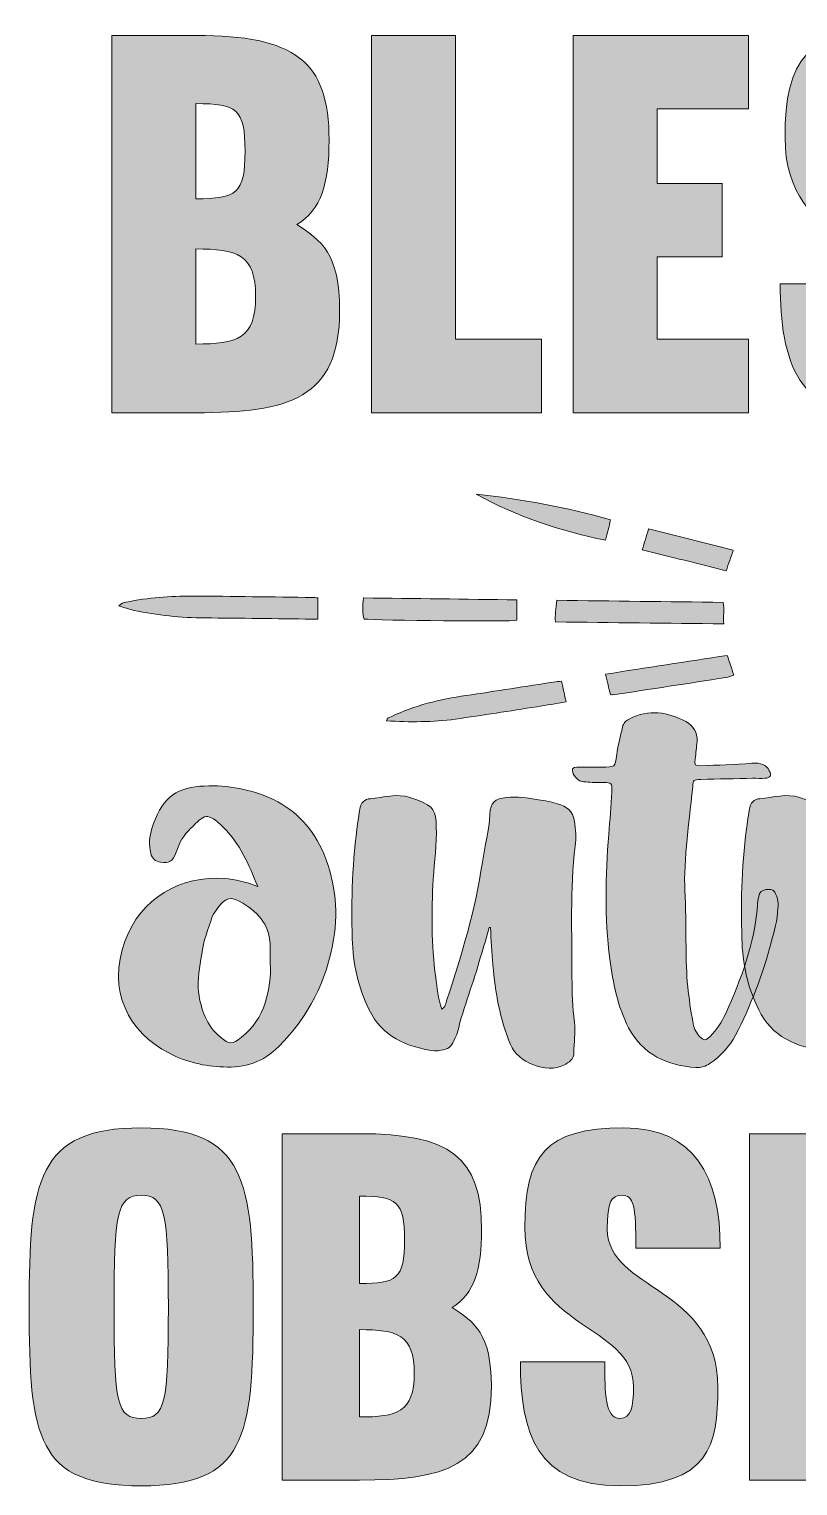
# Model space of a CAD drawing. Header units: inches. Extents: x 149 to 931, y -863 to -217.
# Drawn here: x 149 to 489, y -863 to -217 of the extents above; entities that cross this region are included whole.
import ezdxf

# ---------------------------------------------------------------- set-up
doc = ezdxf.new("R2010")
doc.units = ezdxf.units.IN
doc.header["$MEASUREMENT"] = 0
doc.layers.add('Layer 1', color=7, linetype='Continuous')

# ---------------------------------------------------------------- blocks, each defined once
blk = doc.blocks.new('block 3')
at = {"layer": 'Layer 1', "true_color": 0x040404}
h = blk.add_hatch(color=18, dxfattribs=at)
h.dxf.hatch_style = 2
edge = h.paths.add_edge_path()
edge.add_spline(control_points=[(440.28, -641.53), (440.84, -646.77), (441.66, -652.01), (442.49, -656.97), (442.77, -659.45), (443.87, -661.65), (445.52, -663.58), (447.45, -665.51), (448.28, -665.51), (450.21, -663.58), (452.97, -660.55), (455.45, -657.24), (457.1, -653.38), (463.99, -638.22), (469.78, -622.51), (471.16, -605.69), (471.16, -604.31), (471.44, -602.93), (471.71, -601.55), (471.99, -599.63), (473.09, -598.8), (475.02, -598.52), (476.95, -598.25), (478.33, -598.25), (479.16, -600.45), (480.26, -602.66), (480.53, -604.59), (480.26, -606.79), (479.98, -612.03), (478.6, -616.99), (477.23, -621.96), (473.64, -636.29), (468.13, -649.8), (461.51, -663.03), (458.76, -668.27), (454.9, -672.13), (450.21, -675.44), (448.28, -676.82), (446.07, -677.37), (443.87, -677.37), (431.19, -676.26), (420.44, -671.85), (414.1, -659.72), (409.13, -650.08), (407.2, -639.87), (405.82, -629.4), (403.34, -610.93), (403.89, -592.46), (405.27, -573.99), (405.82, -567.65), (406.38, -561.58), (406.65, -555.24), (406.93, -551.1), (406.65, -551.1), (402.79, -551.1), (400.31, -551.1), (397.55, -551.1), (395.07, -550.83), (392.59, -550.83), (390.66, -549.45), (389.56, -547.25), (388.73, -545.32), (389.01, -544.21), (391.21, -544.21), (394.8, -544.21), (398.38, -544.21), (401.96, -544.21), (408.31, -544.21), (408.03, -544.49), (408.86, -538.7), (409.41, -534.56), (410.51, -530.43), (411.34, -526.57), (411.89, -524.64), (412.72, -523.81), (414.37, -522.99), (423.19, -518.3), (431.46, -519.95), (439.46, -524.09), (442.77, -526.02), (444.7, -528.77), (444.42, -532.91), (444.14, -535.39), (443.87, -538.15), (443.59, -540.63), (443.32, -543.66), (443.32, -543.66), (446.07, -543.66), (453.52, -543.39), (460.96, -543.11), (468.68, -542.56), (472.82, -542.28), (475.02, -543.11), (476.4, -545.87), (477.5, -547.8), (476.95, -549.17), (474.47, -549.17), (472.82, -549.45), (470.89, -549.17), (468.96, -549.17), (461.51, -549.45), (453.79, -549.45), (446.07, -549.73), (442.77, -549.73), (442.77, -550), (442.49, -553.03), (440.56, -570.95), (438.08, -588.6), (439.18, -601.55), (439.73, -618.37), (439.18, -629.95), (440.28, -641.53)], knot_values=[0, 0, 0, 0, 1, 1, 1, 2, 2, 2, 3, 3, 3, 4, 4, 4, 5, 5, 5, 6, 6, 6, 7, 7, 7, 8, 8, 8, 9, 9, 9, 10, 10, 10, 11, 11, 11, 12, 12, 12, 13, 13, 13, 14, 14, 14, 15, 15, 15, 16, 16, 16, 17, 17, 17, 18, 18, 18, 19, 19, 19, 20, 20, 20, 21, 21, 21, 22, 22, 22, 23, 23, 23, 24, 24, 24, 25, 25, 25, 26, 26, 26, 27, 27, 27, 28, 28, 28, 29, 29, 29, 30, 30, 30, 31, 31, 31, 32, 32, 32, 33, 33, 33, 34, 34, 34, 35, 35, 35, 36, 36, 36, 37, 37, 37, 37], degree=3, periodic=1)
h = blk.add_hatch(color=18, dxfattribs=at)
h.dxf.hatch_style = 2
edge = h.paths.add_edge_path()
edge.add_spline(control_points=[(234.89, -571.23), (227.17, -563.79), (226.34, -565.16), (220, -571.51), (216.97, -574.26), (215.04, -577.85), (213.66, -581.98), (212.28, -586.12), (210.35, -586.94), (206.77, -586.39), (204.56, -586.12), (202.91, -584.74), (202.36, -582.53), (201.53, -578.67), (201.81, -574.81), (202.91, -571.51), (206.77, -558.82), (212.83, -553.59), (224.14, -552.76), (234.61, -551.93), (245.09, -553.59), (254.74, -557.72), (265.49, -562.41), (273.21, -570.13), (278.17, -580.6), (283.96, -593.29), (285.61, -606.79), (283.41, -620.58), (280.38, -638.77), (272.38, -654.76), (259.15, -667.99), (252.26, -674.89), (243.99, -677.64), (234.61, -677.09), (226.34, -676.82), (218.07, -674.89), (210.63, -671.03), (192.71, -661.93), (182.79, -643.18), (191.05, -621.13), (197.95, -602.38), (215.59, -592.18), (235.16, -593.56), (239.85, -594.11), (244.26, -594.94), (249.78, -597.14), (245.64, -586.94), (241.78, -578.12), (234.89, -571.23)], knot_values=[0, 0, 0, 0, 1, 1, 1, 2, 2, 2, 3, 3, 3, 4, 4, 4, 5, 5, 5, 6, 6, 6, 7, 7, 7, 8, 8, 8, 9, 9, 9, 10, 10, 10, 11, 11, 11, 12, 12, 12, 13, 13, 13, 14, 14, 14, 15, 15, 15, 16, 16, 16, 16], degree=3, periodic=1)
edge = h.paths.add_edge_path()
edge.add_spline(control_points=[(255.29, -624.44), (255.57, -615.06), (250.6, -609), (243.16, -604.59), (237.92, -601.28), (235.72, -601.83), (232.13, -606.52), (231.3, -607.9), (230.2, -609), (229.65, -610.38), (228, -615.89), (225.52, -621.4), (224.96, -627.19), (224.14, -632.71), (223.03, -638.22), (223.59, -644.01), (224.69, -651.73), (226.89, -658.62), (233.24, -663.86), (237.37, -667.17), (238.47, -667.44), (242.61, -663.86), (247.57, -660), (251.15, -654.76), (253.08, -648.7), (254.74, -642.91), (255.84, -636.84), (255.29, -631.05), (255.29, -628.85), (255.29, -626.64), (255.29, -624.44)], knot_values=[0, 0, 0, 0, 1, 1, 1, 2, 2, 2, 3, 3, 3, 4, 4, 4, 5, 5, 5, 6, 6, 6, 7, 7, 7, 8, 8, 8, 9, 9, 9, 10, 10, 10, 10], degree=3, periodic=1)
h = blk.add_hatch(color=18, dxfattribs=at)
h.dxf.hatch_style = 2
edge = h.paths.add_edge_path()
edge.add_spline(control_points=[(348.48, -628.3), (345.44, -639.6), (341.03, -650.35), (338.28, -661.65), (338, -663.03), (337.17, -664.14), (336.62, -665.51), (335.79, -667.99), (333.86, -669.37), (331.11, -669.65), (330.28, -669.92), (329.18, -669.92), (328.08, -669.92), (315.67, -668.27), (304.92, -663.58), (299.13, -651.73), (294.17, -641.8), (291.96, -631.05), (291.69, -620.3), (291.13, -602.93), (291.69, -585.57), (294.17, -568.47), (294.44, -566.54), (294.72, -564.89), (294.99, -562.96), (295.27, -560.2), (297.2, -558.27), (299.68, -558.27), (305.47, -557.72), (311.53, -555.79), (317.32, -557.72), (318.7, -558.27), (320.08, -558.55), (321.18, -559.1), (327.52, -561.58), (328.9, -563.79), (328.9, -570.68), (329.18, -578.4), (328.08, -586.12), (327.52, -593.84), (326.7, -608.45), (326.7, -623.06), (328.63, -637.39), (329.18, -642.08), (329.73, -646.77), (331.38, -651.45), (333.04, -650.63), (333.04, -648.7), (333.59, -647.32), (340.21, -627.19), (346.27, -607.35), (349.3, -586.39), (350.41, -579.22), (352.34, -572.33), (352.61, -565.16), (352.89, -559.93), (354.82, -558.27), (360.06, -557.72), (364.74, -557.17), (369.43, -557.72), (374.11, -558.82), (377.15, -559.1), (379.9, -559.65), (382.66, -560.48), (386.8, -561.58), (389.28, -563.79), (390.1, -568.2), (390.66, -572.06), (390.93, -575.64), (390.38, -579.22), (388.17, -598.52), (389, -618.1), (389, -637.39), (389, -644.01), (389.28, -650.63), (390.1, -657.24), (390.66, -661.93), (389.83, -666.34), (389.83, -670.75), (390.1, -673.51), (387.62, -675.16), (385.42, -676.26), (377.7, -680.13), (365.02, -675.16), (361.71, -667.17), (357.02, -655.86), (355.09, -644.01), (353.99, -631.88), (353.44, -626.37), (353.16, -620.85), (352.89, -615.34), (352.89, -615.34), (352.61, -615.34), (352.34, -615.34), (351.23, -619.75), (349.85, -623.88), (348.48, -628.3)], knot_values=[0, 0, 0, 0, 1, 1, 1, 2, 2, 2, 3, 3, 3, 4, 4, 4, 5, 5, 5, 6, 6, 6, 7, 7, 7, 8, 8, 8, 9, 9, 9, 10, 10, 10, 11, 11, 11, 12, 12, 12, 13, 13, 13, 14, 14, 14, 15, 15, 15, 16, 16, 16, 17, 17, 17, 18, 18, 18, 19, 19, 19, 20, 20, 20, 21, 21, 21, 22, 22, 22, 23, 23, 23, 24, 24, 24, 25, 25, 25, 26, 26, 26, 27, 27, 27, 28, 28, 28, 29, 29, 29, 30, 30, 30, 31, 31, 31, 32, 32, 32, 32], degree=3, periodic=1)
h = blk.add_hatch(color=18, dxfattribs=at)
h.dxf.hatch_style = 2
edge = h.paths.add_edge_path()
edge.add_spline(control_points=[(521.06, -628.3), (518.03, -639.6), (513.62, -650.35), (510.86, -661.65), (510.59, -663.03), (509.76, -664.14), (509.21, -665.51), (508.38, -667.99), (506.45, -669.37), (503.69, -669.65), (502.87, -669.92), (501.76, -669.92), (500.66, -669.92), (488.26, -668.27), (477.5, -663.58), (471.72, -651.73), (466.75, -641.8), (464.55, -631.05), (464.27, -620.3), (463.72, -602.93), (464.27, -585.57), (466.75, -568.47), (467.03, -566.54), (467.3, -564.89), (467.58, -562.96), (467.86, -560.2), (469.79, -558.27), (472.27, -558.27), (478.06, -557.72), (484.12, -555.79), (489.91, -557.72), (491.29, -558.27), (492.67, -558.55), (493.77, -559.1), (500.11, -561.58), (501.49, -563.79), (501.49, -570.68), (501.76, -578.4), (500.66, -586.12), (500.11, -593.84), (499.28, -608.45), (499.28, -623.06), (501.21, -637.39), (501.76, -642.08), (502.32, -646.77), (503.97, -651.45), (505.62, -650.63), (505.62, -648.7), (506.18, -647.32), (512.79, -627.19), (518.86, -607.35), (521.89, -586.39), (522.99, -579.22), (524.92, -572.33), (525.2, -565.16), (525.47, -559.93), (527.4, -558.27), (532.64, -557.72), (537.33, -557.17), (542.01, -557.72), (546.7, -558.82), (549.73, -559.1), (552.49, -559.65), (555.25, -560.48), (559.38, -561.58), (561.86, -563.79), (562.69, -568.2), (563.24, -572.06), (563.52, -575.64), (562.97, -579.22), (560.76, -598.52), (561.59, -618.1), (561.59, -637.39), (561.59, -644.01), (561.86, -650.63), (562.69, -657.24), (563.24, -661.93), (562.42, -666.34), (562.42, -670.75), (562.69, -673.51), (560.21, -675.16), (558, -676.26), (550.28, -680.13), (537.6, -675.16), (534.29, -667.17), (529.61, -655.86), (527.68, -644.01), (526.58, -631.88), (526.02, -626.37), (525.75, -620.85), (525.47, -615.34), (525.47, -615.34), (525.2, -615.34), (524.92, -615.34), (523.82, -619.75), (522.44, -623.88), (521.06, -628.3)], knot_values=[0, 0, 0, 0, 1, 1, 1, 2, 2, 2, 3, 3, 3, 4, 4, 4, 5, 5, 5, 6, 6, 6, 7, 7, 7, 8, 8, 8, 9, 9, 9, 10, 10, 10, 11, 11, 11, 12, 12, 12, 13, 13, 13, 14, 14, 14, 15, 15, 15, 16, 16, 16, 17, 17, 17, 18, 18, 18, 19, 19, 19, 20, 20, 20, 21, 21, 21, 22, 22, 22, 23, 23, 23, 24, 24, 24, 25, 25, 25, 26, 26, 26, 27, 27, 27, 28, 28, 28, 29, 29, 29, 30, 30, 30, 31, 31, 31, 32, 32, 32, 32], degree=3, periodic=1)
at = {"layer": 'Layer 1', "lineweight": 0}
for points, knots in [([(440.28, -641.53), (440.84, -646.77), (441.66, -652.01), (442.49, -656.97), (442.77, -659.45), (443.87, -661.65), (445.52, -663.58), (447.45, -665.51), (448.28, -665.51), (450.21, -663.58), (452.97, -660.55), (455.45, -657.24), (457.1, -653.38), (463.99, -638.22), (469.78, -622.51), (471.16, -605.69), (471.16, -604.31), (471.44, -602.93), (471.71, -601.55), (471.99, -599.63), (473.09, -598.8), (475.02, -598.52), (476.95, -598.25), (478.33, -598.25), (479.16, -600.45), (480.26, -602.66), (480.53, -604.59), (480.26, -606.79), (479.98, -612.03), (478.6, -616.99), (477.23, -621.96), (473.64, -636.29), (468.13, -649.8), (461.51, -663.03), (458.76, -668.27), (454.9, -672.13), (450.21, -675.44), (448.28, -676.82), (446.07, -677.37), (443.87, -677.37), (431.19, -676.26), (420.44, -671.85), (414.1, -659.72), (409.13, -650.08), (407.2, -639.87), (405.82, -629.4), (403.34, -610.93), (403.89, -592.46), (405.27, -573.99), (405.82, -567.65), (406.38, -561.58), (406.65, -555.24), (406.93, -551.1), (406.65, -551.1), (402.79, -551.1), (400.31, -551.1), (397.55, -551.1), (395.07, -550.83), (392.59, -550.83), (390.66, -549.45), (389.56, -547.25), (388.73, -545.32), (389.01, -544.21), (391.21, -544.21), (394.8, -544.21), (398.38, -544.21), (401.96, -544.21), (408.31, -544.21), (408.03, -544.49), (408.86, -538.7), (409.41, -534.56), (410.51, -530.43), (411.34, -526.57), (411.89, -524.64), (412.72, -523.81), (414.37, -522.99), (423.19, -518.3), (431.46, -519.95), (439.46, -524.09), (442.77, -526.02), (444.7, -528.77), (444.42, -532.91), (444.14, -535.39), (443.87, -538.15), (443.59, -540.63), (443.32, -543.66), (443.32, -543.66), (446.07, -543.66), (453.52, -543.39), (460.96, -543.11), (468.68, -542.56), (472.82, -542.28), (475.02, -543.11), (476.4, -545.87), (477.5, -547.8), (476.95, -549.17), (474.47, -549.17), (472.82, -549.45), (470.89, -549.17), (468.96, -549.17), (461.51, -549.45), (453.79, -549.45), (446.07, -549.73), (442.77, -549.73), (442.77, -550), (442.49, -553.03), (440.56, -570.95), (438.08, -588.6), (439.18, -601.55), (439.73, -618.37), (439.18, -629.95), (440.28, -641.53)], [0, 0, 0, 0, 1, 1, 1, 2, 2, 2, 3, 3, 3, 4, 4, 4, 5, 5, 5, 6, 6, 6, 7, 7, 7, 8, 8, 8, 9, 9, 9, 10, 10, 10, 11, 11, 11, 12, 12, 12, 13, 13, 13, 14, 14, 14, 15, 15, 15, 16, 16, 16, 17, 17, 17, 18, 18, 18, 19, 19, 19, 20, 20, 20, 21, 21, 21, 22, 22, 22, 23, 23, 23, 24, 24, 24, 25, 25, 25, 26, 26, 26, 27, 27, 27, 28, 28, 28, 29, 29, 29, 30, 30, 30, 31, 31, 31, 32, 32, 32, 33, 33, 33, 34, 34, 34, 35, 35, 35, 36, 36, 36, 37, 37, 37, 37]), ([(234.89, -571.23), (227.17, -563.79), (226.34, -565.16), (220, -571.51), (216.97, -574.26), (215.04, -577.85), (213.66, -581.98), (212.28, -586.12), (210.35, -586.94), (206.77, -586.39), (204.56, -586.12), (202.91, -584.74), (202.36, -582.53), (201.53, -578.67), (201.81, -574.81), (202.91, -571.51), (206.77, -558.82), (212.83, -553.59), (224.14, -552.76), (234.61, -551.93), (245.09, -553.59), (254.74, -557.72), (265.49, -562.41), (273.21, -570.13), (278.17, -580.6), (283.96, -593.29), (285.61, -606.79), (283.41, -620.58), (280.38, -638.77), (272.38, -654.76), (259.15, -667.99), (252.26, -674.89), (243.99, -677.64), (234.61, -677.09), (226.34, -676.82), (218.07, -674.89), (210.63, -671.03), (192.71, -661.93), (182.79, -643.18), (191.05, -621.13), (197.95, -602.38), (215.59, -592.18), (235.16, -593.56), (239.85, -594.11), (244.26, -594.94), (249.78, -597.14), (245.64, -586.94), (241.78, -578.12), (234.89, -571.23)], [0, 0, 0, 0, 1, 1, 1, 2, 2, 2, 3, 3, 3, 4, 4, 4, 5, 5, 5, 6, 6, 6, 7, 7, 7, 8, 8, 8, 9, 9, 9, 10, 10, 10, 11, 11, 11, 12, 12, 12, 13, 13, 13, 14, 14, 14, 15, 15, 15, 16, 16, 16, 16]), ([(348.48, -628.3), (345.44, -639.6), (341.03, -650.35), (338.28, -661.65), (338, -663.03), (337.17, -664.14), (336.62, -665.51), (335.79, -667.99), (333.86, -669.37), (331.11, -669.65), (330.28, -669.92), (329.18, -669.92), (328.08, -669.92), (315.67, -668.27), (304.92, -663.58), (299.13, -651.73), (294.17, -641.8), (291.96, -631.05), (291.69, -620.3), (291.13, -602.93), (291.69, -585.57), (294.17, -568.47), (294.44, -566.54), (294.72, -564.89), (294.99, -562.96), (295.27, -560.2), (297.2, -558.27), (299.68, -558.27), (305.47, -557.72), (311.53, -555.79), (317.32, -557.72), (318.7, -558.27), (320.08, -558.55), (321.18, -559.1), (327.52, -561.58), (328.9, -563.79), (328.9, -570.68), (329.18, -578.4), (328.08, -586.12), (327.52, -593.84), (326.7, -608.45), (326.7, -623.06), (328.63, -637.39), (329.18, -642.08), (329.73, -646.77), (331.38, -651.45), (333.04, -650.63), (333.04, -648.7), (333.59, -647.32), (340.21, -627.19), (346.27, -607.35), (349.3, -586.39), (350.41, -579.22), (352.34, -572.33), (352.61, -565.16), (352.89, -559.93), (354.82, -558.27), (360.06, -557.72), (364.74, -557.17), (369.43, -557.72), (374.11, -558.82), (377.15, -559.1), (379.9, -559.65), (382.66, -560.48), (386.8, -561.58), (389.28, -563.79), (390.1, -568.2), (390.66, -572.06), (390.93, -575.64), (390.38, -579.22), (388.17, -598.52), (389, -618.1), (389, -637.39), (389, -644.01), (389.28, -650.63), (390.1, -657.24), (390.66, -661.93), (389.83, -666.34), (389.83, -670.75), (390.1, -673.51), (387.62, -675.16), (385.42, -676.26), (377.7, -680.13), (365.02, -675.16), (361.71, -667.17), (357.02, -655.86), (355.09, -644.01), (353.99, -631.88), (353.44, -626.37), (353.16, -620.85), (352.89, -615.34), (352.89, -615.34), (352.61, -615.34), (352.34, -615.34), (351.23, -619.75), (349.85, -623.88), (348.48, -628.3)], [0, 0, 0, 0, 1, 1, 1, 2, 2, 2, 3, 3, 3, 4, 4, 4, 5, 5, 5, 6, 6, 6, 7, 7, 7, 8, 8, 8, 9, 9, 9, 10, 10, 10, 11, 11, 11, 12, 12, 12, 13, 13, 13, 14, 14, 14, 15, 15, 15, 16, 16, 16, 17, 17, 17, 18, 18, 18, 19, 19, 19, 20, 20, 20, 21, 21, 21, 22, 22, 22, 23, 23, 23, 24, 24, 24, 25, 25, 25, 26, 26, 26, 27, 27, 27, 28, 28, 28, 29, 29, 29, 30, 30, 30, 31, 31, 31, 32, 32, 32, 32]), ([(521.06, -628.3), (518.03, -639.6), (513.62, -650.35), (510.86, -661.65), (510.59, -663.03), (509.76, -664.14), (509.21, -665.51), (508.38, -667.99), (506.45, -669.37), (503.69, -669.65), (502.87, -669.92), (501.76, -669.92), (500.66, -669.92), (488.26, -668.27), (477.5, -663.58), (471.72, -651.73), (466.75, -641.8), (464.55, -631.05), (464.27, -620.3), (463.72, -602.93), (464.27, -585.57), (466.75, -568.47), (467.03, -566.54), (467.3, -564.89), (467.58, -562.96), (467.86, -560.2), (469.79, -558.27), (472.27, -558.27), (478.06, -557.72), (484.12, -555.79), (489.91, -557.72), (491.29, -558.27), (492.67, -558.55), (493.77, -559.1), (500.11, -561.58), (501.49, -563.79), (501.49, -570.68), (501.76, -578.4), (500.66, -586.12), (500.11, -593.84), (499.28, -608.45), (499.28, -623.06), (501.21, -637.39), (501.76, -642.08), (502.32, -646.77), (503.97, -651.45), (505.62, -650.63), (505.62, -648.7), (506.18, -647.32), (512.79, -627.19), (518.86, -607.35), (521.89, -586.39), (522.99, -579.22), (524.92, -572.33), (525.2, -565.16), (525.47, -559.93), (527.4, -558.27), (532.64, -557.72), (537.33, -557.17), (542.01, -557.72), (546.7, -558.82), (549.73, -559.1), (552.49, -559.65), (555.25, -560.48), (559.38, -561.58), (561.86, -563.79), (562.69, -568.2), (563.24, -572.06), (563.52, -575.64), (562.97, -579.22), (560.76, -598.52), (561.59, -618.1), (561.59, -637.39), (561.59, -644.01), (561.86, -650.63), (562.69, -657.24), (563.24, -661.93), (562.42, -666.34), (562.42, -670.75), (562.69, -673.51), (560.21, -675.16), (558, -676.26), (550.28, -680.13), (537.6, -675.16), (534.29, -667.17), (529.61, -655.86), (527.68, -644.01), (526.58, -631.88), (526.02, -626.37), (525.75, -620.85), (525.47, -615.34), (525.47, -615.34), (525.2, -615.34), (524.92, -615.34), (523.82, -619.75), (522.44, -623.88), (521.06, -628.3)], [0, 0, 0, 0, 1, 1, 1, 2, 2, 2, 3, 3, 3, 4, 4, 4, 5, 5, 5, 6, 6, 6, 7, 7, 7, 8, 8, 8, 9, 9, 9, 10, 10, 10, 11, 11, 11, 12, 12, 12, 13, 13, 13, 14, 14, 14, 15, 15, 15, 16, 16, 16, 17, 17, 17, 18, 18, 18, 19, 19, 19, 20, 20, 20, 21, 21, 21, 22, 22, 22, 23, 23, 23, 24, 24, 24, 25, 25, 25, 26, 26, 26, 27, 27, 27, 28, 28, 28, 29, 29, 29, 30, 30, 30, 31, 31, 31, 32, 32, 32, 32]), ([(255.29, -624.44), (255.57, -615.06), (250.6, -609), (243.16, -604.59), (237.92, -601.28), (235.72, -601.83), (232.13, -606.52), (231.3, -607.9), (230.2, -609), (229.65, -610.38), (228, -615.89), (225.52, -621.4), (224.96, -627.19), (224.14, -632.71), (223.03, -638.22), (223.59, -644.01), (224.69, -651.73), (226.89, -658.62), (233.24, -663.86), (237.37, -667.17), (238.47, -667.44), (242.61, -663.86), (247.57, -660), (251.15, -654.76), (253.08, -648.7), (254.74, -642.91), (255.84, -636.84), (255.29, -631.05), (255.29, -628.85), (255.29, -626.64), (255.29, -624.44)], [0, 0, 0, 0, 1, 1, 1, 2, 2, 2, 3, 3, 3, 4, 4, 4, 5, 5, 5, 6, 6, 6, 7, 7, 7, 8, 8, 8, 9, 9, 9, 10, 10, 10, 10])]:
    blk.add_open_spline(points, degree=3, knots=knots, dxfattribs=at)
blk = doc.blocks.new('block 5')
at = {"layer": 'Layer 1', "true_color": 0x040404}
h = blk.add_hatch(color=18, dxfattribs=at)
h.dxf.hatch_style = 2
edge = h.paths.add_edge_path()
edge.add_spline(control_points=[(523.15, -266.27), (523.15, -295.76), (576.52, -293.89), (576.52, -342.57), (576.52, -370.66), (572.3, -390.08), (529.24, -390.08), (488.99, -390.08), (481.26, -364.57), (481.26, -330.17), (481.26, -330.17), (521.98, -330.17), (521.98, -330.17), (521.98, -345.15), (521.98, -357.55), (529.24, -357.55), (534.86, -357.55), (535.79, -351.7), (535.79, -342.34), (535.79, -311.44), (483.37, -315.42), (483.37, -265.34), (483.37, -230.93), (493.2, -217.36), (531.11, -217.36), (565.28, -217.36), (577.69, -241), (577.69, -275.4), (577.69, -275.4), (536.96, -275.4), (536.96, -275.4), (536.96, -255.04), (536.03, -249.89), (530.18, -249.89), (525.03, -249.89), (523.15, -252.93), (523.15, -266.27)], knot_values=[0, 0, 0, 0, 1, 1, 1, 2, 2, 2, 3, 3, 3, 4, 4, 4, 5, 5, 5, 6, 6, 6, 7, 7, 7, 8, 8, 8, 9, 9, 9, 10, 10, 10, 11, 11, 11, 12, 12, 12, 12], degree=3, periodic=1)
h = blk.add_hatch(color=18, dxfattribs=at)
h.dxf.hatch_style = 2
edge = h.paths.add_edge_path()
edge.add_spline(control_points=[(185.21, -387.27), (185.21, -387.27), (185.21, -220.16), (185.21, -220.16), (185.21, -220.16), (222.42, -220.16), (222.42, -220.16), (266.19, -220.16), (281.4, -231.4), (281.4, -266.51), (281.4, -285.7), (277.89, -297.4), (267.12, -303.95), (277.89, -310.98), (286.08, -316.59), (286.08, -342.1), (286.08, -381.19), (263.38, -387.27), (222.42, -387.27), (222.42, -387.27), (185.21, -387.27), (185.21, -387.27)], knot_values=[0, 0, 0, 0, 1, 1, 1, 2, 2, 2, 3, 3, 3, 4, 4, 4, 5, 5, 5, 6, 6, 6, 7, 7, 7, 7], degree=3, periodic=1)
edge = h.paths.add_edge_path()
edge.add_spline(control_points=[(222.42, -292.49), (240.44, -292.49), (244.19, -290.14), (244.19, -271.42), (244.19, -252.7), (240.44, -250.36), (222.42, -250.36), (222.42, -250.36), (222.42, -292.49), (222.42, -292.49)], knot_values=[0, 0, 0, 0, 1, 1, 1, 2, 2, 2, 3, 3, 3, 3], degree=3, periodic=1)
edge = h.paths.add_edge_path()
edge.add_spline(control_points=[(222.42, -356.85), (240.44, -356.85), (248.87, -354.51), (248.87, -335.78), (248.87, -317.06), (240.44, -314.72), (222.42, -314.72), (222.42, -314.72), (222.42, -356.85), (222.42, -356.85)], knot_values=[0, 0, 0, 0, 1, 1, 1, 2, 2, 2, 3, 3, 3, 3], degree=3, periodic=1)
h = blk.add_hatch(color=18, dxfattribs=at)
h.dxf.hatch_style = 2
h.paths.add_polyline_path([(337.33, -354.74), (375.48, -354.74), (375.48, -387.27), (300.12, -387.27), (300.12, -220.16), (337.33, -220.16)])
h = blk.add_hatch(color=18, dxfattribs=at)
h.dxf.hatch_style = 2
h.paths.add_polyline_path([(426.73, -285.7), (455.52, -285.7), (455.52, -318.23), (426.73, -318.23), (426.73, -354.74), (467.22, -354.74), (467.22, -387.27), (389.52, -387.27), (389.52, -220.16), (467.22, -220.16), (467.22, -252.7), (426.73, -252.7)])
at = {"layer": 'Layer 1', "lineweight": 0}
for points in [[(337.33, -354.74), (375.48, -354.74), (375.48, -387.27), (300.12, -387.27), (300.12, -220.16), (337.33, -220.16), (337.33, -354.74)], [(426.73, -285.7), (455.52, -285.7), (455.52, -318.23), (426.73, -318.23), (426.73, -354.74), (467.22, -354.74), (467.22, -387.27), (389.52, -387.27), (389.52, -220.16), (467.22, -220.16), (467.22, -252.7), (426.73, -252.7), (426.73, -285.7)]]:
    blk.add_lwpolyline(points, dxfattribs=at)
for points, knots in [([(523.15, -266.27), (523.15, -295.76), (576.52, -293.89), (576.52, -342.57), (576.52, -370.66), (572.3, -390.08), (529.24, -390.08), (488.99, -390.08), (481.26, -364.57), (481.26, -330.17), (481.26, -330.17), (521.98, -330.17), (521.98, -330.17), (521.98, -345.15), (521.98, -357.55), (529.24, -357.55), (534.86, -357.55), (535.79, -351.7), (535.79, -342.34), (535.79, -311.44), (483.37, -315.42), (483.37, -265.34), (483.37, -230.93), (493.2, -217.36), (531.11, -217.36), (565.28, -217.36), (577.69, -241), (577.69, -275.4), (577.69, -275.4), (536.96, -275.4), (536.96, -275.4), (536.96, -255.04), (536.03, -249.89), (530.18, -249.89), (525.03, -249.89), (523.15, -252.93), (523.15, -266.27)], [0, 0, 0, 0, 1, 1, 1, 2, 2, 2, 3, 3, 3, 4, 4, 4, 5, 5, 5, 6, 6, 6, 7, 7, 7, 8, 8, 8, 9, 9, 9, 10, 10, 10, 11, 11, 11, 12, 12, 12, 12]), ([(185.21, -387.27), (185.21, -387.27), (185.21, -220.16), (185.21, -220.16), (185.21, -220.16), (222.42, -220.16), (222.42, -220.16), (266.19, -220.16), (281.4, -231.4), (281.4, -266.51), (281.4, -285.7), (277.89, -297.4), (267.12, -303.95), (277.89, -310.98), (286.08, -316.59), (286.08, -342.1), (286.08, -381.19), (263.38, -387.27), (222.42, -387.27), (222.42, -387.27), (185.21, -387.27), (185.21, -387.27)], [0, 0, 0, 0, 1, 1, 1, 2, 2, 2, 3, 3, 3, 4, 4, 4, 5, 5, 5, 6, 6, 6, 7, 7, 7, 7]), ([(222.42, -292.49), (240.44, -292.49), (244.19, -290.14), (244.19, -271.42), (244.19, -252.7), (240.44, -250.36), (222.42, -250.36), (222.42, -250.36), (222.42, -292.49), (222.42, -292.49)], [0, 0, 0, 0, 1, 1, 1, 2, 2, 2, 3, 3, 3, 3]), ([(222.42, -356.85), (240.44, -356.85), (248.87, -354.51), (248.87, -335.78), (248.87, -317.06), (240.44, -314.72), (222.42, -314.72), (222.42, -314.72), (222.42, -356.85), (222.42, -356.85)], [0, 0, 0, 0, 1, 1, 1, 2, 2, 2, 3, 3, 3, 3])]:
    blk.add_open_spline(points, degree=3, knots=knots, dxfattribs=at)
blk = doc.blocks.new('block 6')
at = {"layer": 'Layer 1', "true_color": 0x040404}
h = blk.add_hatch(color=18, dxfattribs=at)
h.dxf.hatch_style = 2
edge = h.paths.add_edge_path()
edge.add_spline(control_points=[(247.79, -783.57), (247.79, -841.37), (244.35, -862.64), (198.16, -862.64), (151.96, -862.64), (148.52, -841.37), (148.52, -783.57), (148.52, -727.7), (151.96, -704.07), (198.16, -704.07), (244.35, -704.07), (247.79, -727.7), (247.79, -783.57)], knot_values=[0, 0, 0, 0, 1, 1, 1, 2, 2, 2, 3, 3, 3, 4, 4, 4, 4], degree=3, periodic=1)
edge = h.paths.add_edge_path()
edge.add_spline(control_points=[(186.12, -783.57), (186.12, -826.11), (187.41, -832.78), (198.16, -832.78), (208.9, -832.78), (210.19, -826.11), (210.19, -783.57), (210.19, -741.89), (208.9, -733.93), (198.16, -733.93), (187.41, -733.93), (186.12, -741.89), (186.12, -783.57)], knot_values=[0, 0, 0, 0, 1, 1, 1, 2, 2, 2, 3, 3, 3, 4, 4, 4, 4], degree=3, periodic=1)
h = blk.add_hatch(color=18, dxfattribs=at)
h.dxf.hatch_style = 2
edge = h.paths.add_edge_path()
edge.add_spline(control_points=[(260.68, -860.07), (260.68, -860.07), (260.68, -706.65), (260.68, -706.65), (260.68, -706.65), (294.84, -706.65), (294.84, -706.65), (335.02, -706.65), (348.99, -716.96), (348.99, -749.19), (348.99, -766.81), (345.77, -777.55), (335.88, -783.57), (345.77, -790.02), (353.29, -795.17), (353.29, -818.6), (353.29, -854.48), (332.45, -860.07), (294.84, -860.07), (294.84, -860.07), (260.68, -860.07), (260.68, -860.07)], knot_values=[0, 0, 0, 0, 1, 1, 1, 2, 2, 2, 3, 3, 3, 4, 4, 4, 5, 5, 5, 6, 6, 6, 7, 7, 7, 7], degree=3, periodic=1)
edge = h.paths.add_edge_path()
edge.add_spline(control_points=[(294.84, -773.04), (311.39, -773.04), (314.83, -770.89), (314.83, -753.7), (314.83, -736.51), (311.39, -734.36), (294.84, -734.36), (294.84, -734.36), (294.84, -773.04), (294.84, -773.04)], knot_values=[0, 0, 0, 0, 1, 1, 1, 2, 2, 2, 3, 3, 3, 3], degree=3, periodic=1)
edge = h.paths.add_edge_path()
edge.add_spline(control_points=[(294.84, -832.13), (311.39, -832.13), (319.12, -829.98), (319.12, -812.79), (319.12, -795.6), (311.39, -793.45), (294.84, -793.45), (294.84, -793.45), (294.84, -832.13), (294.84, -832.13)], knot_values=[0, 0, 0, 0, 1, 1, 1, 2, 2, 2, 3, 3, 3, 3], degree=3, periodic=1)
h = blk.add_hatch(color=18, dxfattribs=at)
h.dxf.hatch_style = 2
edge = h.paths.add_edge_path()
edge.add_spline(control_points=[(404.64, -748.98), (404.64, -776.05), (453.63, -774.33), (453.63, -819.02), (453.63, -844.81), (449.76, -862.64), (410.23, -862.64), (373.27, -862.64), (366.17, -839.22), (366.17, -807.64), (366.17, -807.64), (403.56, -807.64), (403.56, -807.64), (403.56, -821.39), (403.56, -832.78), (410.23, -832.78), (415.38, -832.78), (416.24, -827.41), (416.24, -818.81), (416.24, -790.45), (368.11, -794.1), (368.11, -748.12), (368.11, -716.53), (377.13, -704.07), (411.94, -704.07), (443.32, -704.07), (454.7, -725.77), (454.7, -757.35), (454.7, -757.35), (417.32, -757.35), (417.32, -757.35), (417.32, -738.66), (416.46, -733.93), (411.09, -733.93), (406.36, -733.93), (404.64, -736.73), (404.64, -748.98)], knot_values=[0, 0, 0, 0, 1, 1, 1, 2, 2, 2, 3, 3, 3, 4, 4, 4, 5, 5, 5, 6, 6, 6, 7, 7, 7, 8, 8, 8, 9, 9, 9, 10, 10, 10, 11, 11, 11, 12, 12, 12, 12], degree=3, periodic=1)
h = blk.add_hatch(color=18, dxfattribs=at)
h.dxf.hatch_style = 2
h.paths.add_polyline_path([(501.75, -766.81), (528.18, -766.81), (528.18, -796.68), (501.75, -796.68), (501.75, -830.2), (538.93, -830.2), (538.93, -860.07), (467.59, -860.07), (467.59, -706.65), (538.93, -706.65), (538.93, -736.51), (501.75, -736.51)])
at = {"layer": 'Layer 1', "lineweight": 0}
blk.add_lwpolyline([(501.75, -766.81), (528.18, -766.81), (528.18, -796.68), (501.75, -796.68), (501.75, -830.2), (538.93, -830.2), (538.93, -860.07), (467.59, -860.07), (467.59, -706.65), (538.93, -706.65), (538.93, -736.51), (501.75, -736.51), (501.75, -766.81)], dxfattribs=at)
for points, knots in [([(247.79, -783.57), (247.79, -841.37), (244.35, -862.64), (198.16, -862.64), (151.96, -862.64), (148.52, -841.37), (148.52, -783.57), (148.52, -727.7), (151.96, -704.07), (198.16, -704.07), (244.35, -704.07), (247.79, -727.7), (247.79, -783.57)], [0, 0, 0, 0, 1, 1, 1, 2, 2, 2, 3, 3, 3, 4, 4, 4, 4]), ([(260.68, -860.07), (260.68, -860.07), (260.68, -706.65), (260.68, -706.65), (260.68, -706.65), (294.84, -706.65), (294.84, -706.65), (335.02, -706.65), (348.99, -716.96), (348.99, -749.19), (348.99, -766.81), (345.77, -777.55), (335.88, -783.57), (345.77, -790.02), (353.29, -795.17), (353.29, -818.6), (353.29, -854.48), (332.45, -860.07), (294.84, -860.07), (294.84, -860.07), (260.68, -860.07), (260.68, -860.07)], [0, 0, 0, 0, 1, 1, 1, 2, 2, 2, 3, 3, 3, 4, 4, 4, 5, 5, 5, 6, 6, 6, 7, 7, 7, 7]), ([(404.64, -748.98), (404.64, -776.05), (453.63, -774.33), (453.63, -819.02), (453.63, -844.81), (449.76, -862.64), (410.23, -862.64), (373.27, -862.64), (366.17, -839.22), (366.17, -807.64), (366.17, -807.64), (403.56, -807.64), (403.56, -807.64), (403.56, -821.39), (403.56, -832.78), (410.23, -832.78), (415.38, -832.78), (416.24, -827.41), (416.24, -818.81), (416.24, -790.45), (368.11, -794.1), (368.11, -748.12), (368.11, -716.53), (377.13, -704.07), (411.94, -704.07), (443.32, -704.07), (454.7, -725.77), (454.7, -757.35), (454.7, -757.35), (417.32, -757.35), (417.32, -757.35), (417.32, -738.66), (416.46, -733.93), (411.09, -733.93), (406.36, -733.93), (404.64, -736.73), (404.64, -748.98)], [0, 0, 0, 0, 1, 1, 1, 2, 2, 2, 3, 3, 3, 4, 4, 4, 5, 5, 5, 6, 6, 6, 7, 7, 7, 8, 8, 8, 9, 9, 9, 10, 10, 10, 11, 11, 11, 12, 12, 12, 12]), ([(186.12, -783.57), (186.12, -826.11), (187.41, -832.78), (198.16, -832.78), (208.9, -832.78), (210.19, -826.11), (210.19, -783.57), (210.19, -741.89), (208.9, -733.93), (198.16, -733.93), (187.41, -733.93), (186.12, -741.89), (186.12, -783.57)], [0, 0, 0, 0, 1, 1, 1, 2, 2, 2, 3, 3, 3, 4, 4, 4, 4]), ([(294.84, -773.04), (311.39, -773.04), (314.83, -770.89), (314.83, -753.7), (314.83, -736.51), (311.39, -734.36), (294.84, -734.36), (294.84, -734.36), (294.84, -773.04), (294.84, -773.04)], [0, 0, 0, 0, 1, 1, 1, 2, 2, 2, 3, 3, 3, 3]), ([(294.84, -832.13), (311.39, -832.13), (319.12, -829.98), (319.12, -812.79), (319.12, -795.6), (311.39, -793.45), (294.84, -793.45), (294.84, -793.45), (294.84, -832.13), (294.84, -832.13)], [0, 0, 0, 0, 1, 1, 1, 2, 2, 2, 3, 3, 3, 3])]:
    blk.add_open_spline(points, degree=3, knots=knots, dxfattribs=at)
blk = doc.blocks.new('block 8')
at = {"layer": 'Layer 1', "true_color": 0x040404}
h = blk.add_hatch(color=18, dxfattribs=at)
h.dxf.hatch_style = 2
edge = h.paths.add_edge_path()
edge.add_spline(control_points=[(346.61, -423.37), (366.64, -425.59), (386.42, -429.03), (406.12, -434.72), (405.37, -437.69), (404.63, -440.6), (403.85, -443.71), (383.7, -439.67), (364.54, -433.32), (346.61, -423.37)], knot_values=[0, 0, 0, 0, 1, 1, 1, 2, 2, 2, 3, 3, 3, 3], degree=3, periodic=1)
h = blk.add_hatch(color=18, dxfattribs=at)
h.dxf.hatch_style = 2
edge = h.paths.add_edge_path()
edge.add_spline(control_points=[(422.91, -438.77), (435.56, -441.94), (447.94, -445.03), (460.44, -448.15), (459.37, -451.29), (458.39, -454.14), (457.32, -457.27), (445.01, -454.19), (432.75, -451.13), (420.15, -447.98), (421.07, -444.92), (421.93, -442.04), (422.91, -438.77)], knot_values=[0, 0, 0, 0, 1, 1, 1, 2, 2, 2, 3, 3, 3, 4, 4, 4, 4], degree=3, periodic=1)
h = blk.add_hatch(color=18, dxfattribs=at)
h.dxf.hatch_style = 2
edge = h.paths.add_edge_path()
edge.add_spline(control_points=[(276.36, -469.34), (276.36, -472.58), (276.36, -475.49), (276.36, -478.7), (275.36, -478.7), (274.54, -478.71), (273.72, -478.7), (257.95, -478.52), (242.19, -478.25), (226.42, -478.17), (215.8, -478.12), (205.31, -477.04), (194.93, -474.82), (192.79, -474.36), (190.72, -473.54), (188.3, -472.8), (189.32, -471.51), (190.47, -471.46), (191.53, -471.23), (201.19, -469.14), (211.02, -468.51), (220.86, -468.53), (238.64, -468.57), (256.41, -468.9), (274.19, -469.12), (274.81, -469.13), (275.42, -469.24), (276.36, -469.34)], knot_values=[0, 0, 0, 0, 1, 1, 1, 2, 2, 2, 3, 3, 3, 4, 4, 4, 5, 5, 5, 6, 6, 6, 7, 7, 7, 8, 8, 8, 9, 9, 9, 9], degree=3, periodic=1)
h = blk.add_hatch(color=18, dxfattribs=at)
h.dxf.hatch_style = 2
edge = h.paths.add_edge_path()
edge.add_spline(control_points=[(364.61, -470.14), (364.61, -473.39), (364.61, -476.3), (364.61, -479.23), (362.51, -479.82), (302.69, -479.32), (296.93, -478.66), (296.24, -476.47), (296.13, -473.18), (296.71, -469.33), (319.13, -469.6), (341.61, -469.87), (364.61, -470.14)], knot_values=[0, 0, 0, 0, 1, 1, 1, 2, 2, 2, 3, 3, 3, 4, 4, 4, 4], degree=3, periodic=1)
h = blk.add_hatch(color=18, dxfattribs=at)
h.dxf.hatch_style = 2
edge = h.paths.add_edge_path()
edge.add_spline(control_points=[(382.24, -470.37), (406.97, -470.67), (431.36, -470.98), (455.94, -471.28), (456.56, -474.44), (456, -477.42), (456.21, -480.82), (431.23, -480.53), (406.64, -480.25), (381.73, -479.96), (381.3, -476.83), (381.97, -473.88), (382.24, -470.37)], knot_values=[0, 0, 0, 0, 1, 1, 1, 2, 2, 2, 3, 3, 3, 4, 4, 4, 4], degree=3, periodic=1)
h = blk.add_hatch(color=18, dxfattribs=at)
h.dxf.hatch_style = 2
edge = h.paths.add_edge_path()
edge.add_spline(control_points=[(457.81, -494.77), (458.8, -497.77), (459.7, -500.45), (460.7, -503.48), (459.44, -503.87), (458.31, -504.4), (457.12, -504.58), (440.42, -507.18), (423.72, -509.73), (407.01, -512.28), (406.82, -512.31), (406.61, -512.21), (406.03, -512.1), (405.34, -509.33), (404.62, -506.39), (403.8, -503.1), (421.87, -500.31), (439.68, -497.56), (457.81, -494.77)], knot_values=[0, 0, 0, 0, 1, 1, 1, 2, 2, 2, 3, 3, 3, 4, 4, 4, 5, 5, 5, 6, 6, 6, 6], degree=3, periodic=1)
h = blk.add_hatch(color=18, dxfattribs=at)
h.dxf.hatch_style = 2
edge = h.paths.add_edge_path()
edge.add_spline(control_points=[(384.39, -506.19), (385.08, -509.35), (385.7, -512.23), (386.4, -515.41), (381.94, -516.13), (377.7, -516.84), (373.45, -517.5), (361.42, -519.36), (349.41, -521.31), (337.36, -523), (327.29, -524.42), (317.14, -524.31), (306.79, -523.81), (307.04, -522.4), (308.08, -522.31), (308.86, -521.94), (319.36, -516.88), (330.53, -514.24), (342, -512.56), (355.29, -510.6), (368.55, -508.49), (381.83, -506.45), (382.55, -506.34), (383.28, -506.3), (384.39, -506.19)], knot_values=[0, 0, 0, 0, 1, 1, 1, 2, 2, 2, 3, 3, 3, 4, 4, 4, 5, 5, 5, 6, 6, 6, 7, 7, 7, 8, 8, 8, 8], degree=3, periodic=1)
at = {"layer": 'Layer 1', "lineweight": 0}
for points, knots in [([(346.61, -423.37), (366.64, -425.59), (386.42, -429.03), (406.12, -434.72), (405.37, -437.69), (404.63, -440.6), (403.85, -443.71), (383.7, -439.67), (364.54, -433.32), (346.61, -423.37)], [0, 0, 0, 0, 1, 1, 1, 2, 2, 2, 3, 3, 3, 3]), ([(422.91, -438.77), (435.56, -441.94), (447.94, -445.03), (460.44, -448.15), (459.37, -451.29), (458.39, -454.14), (457.32, -457.27), (445.01, -454.19), (432.75, -451.13), (420.15, -447.98), (421.07, -444.92), (421.93, -442.04), (422.91, -438.77)], [0, 0, 0, 0, 1, 1, 1, 2, 2, 2, 3, 3, 3, 4, 4, 4, 4]), ([(276.36, -469.34), (276.36, -472.58), (276.36, -475.49), (276.36, -478.7), (275.36, -478.7), (274.54, -478.71), (273.72, -478.7), (257.95, -478.52), (242.19, -478.25), (226.42, -478.17), (215.8, -478.12), (205.31, -477.04), (194.93, -474.82), (192.79, -474.36), (190.72, -473.54), (188.3, -472.8), (189.32, -471.51), (190.47, -471.46), (191.53, -471.23), (201.19, -469.14), (211.02, -468.51), (220.86, -468.53), (238.64, -468.57), (256.41, -468.9), (274.19, -469.12), (274.81, -469.13), (275.42, -469.24), (276.36, -469.34)], [0, 0, 0, 0, 1, 1, 1, 2, 2, 2, 3, 3, 3, 4, 4, 4, 5, 5, 5, 6, 6, 6, 7, 7, 7, 8, 8, 8, 9, 9, 9, 9]), ([(364.61, -470.14), (364.61, -473.39), (364.61, -476.3), (364.61, -479.23), (362.51, -479.82), (302.69, -479.32), (296.93, -478.66), (296.24, -476.47), (296.13, -473.18), (296.71, -469.33), (319.13, -469.6), (341.61, -469.87), (364.61, -470.14)], [0, 0, 0, 0, 1, 1, 1, 2, 2, 2, 3, 3, 3, 4, 4, 4, 4]), ([(382.24, -470.37), (406.97, -470.67), (431.36, -470.98), (455.94, -471.28), (456.56, -474.44), (456, -477.42), (456.21, -480.82), (431.23, -480.53), (406.64, -480.25), (381.73, -479.96), (381.3, -476.83), (381.97, -473.88), (382.24, -470.37)], [0, 0, 0, 0, 1, 1, 1, 2, 2, 2, 3, 3, 3, 4, 4, 4, 4]), ([(457.81, -494.77), (458.8, -497.77), (459.7, -500.45), (460.7, -503.48), (459.44, -503.87), (458.31, -504.4), (457.12, -504.58), (440.42, -507.18), (423.72, -509.73), (407.01, -512.28), (406.82, -512.31), (406.61, -512.21), (406.03, -512.1), (405.34, -509.33), (404.62, -506.39), (403.8, -503.1), (421.87, -500.31), (439.68, -497.56), (457.81, -494.77)], [0, 0, 0, 0, 1, 1, 1, 2, 2, 2, 3, 3, 3, 4, 4, 4, 5, 5, 5, 6, 6, 6, 6]), ([(384.39, -506.19), (385.08, -509.35), (385.7, -512.23), (386.4, -515.41), (381.94, -516.13), (377.7, -516.84), (373.45, -517.5), (361.42, -519.36), (349.41, -521.31), (337.36, -523), (327.29, -524.42), (317.14, -524.31), (306.79, -523.81), (307.04, -522.4), (308.08, -522.31), (308.86, -521.94), (319.36, -516.88), (330.53, -514.24), (342, -512.56), (355.29, -510.6), (368.55, -508.49), (381.83, -506.45), (382.55, -506.34), (383.28, -506.3), (384.39, -506.19)], [0, 0, 0, 0, 1, 1, 1, 2, 2, 2, 3, 3, 3, 4, 4, 4, 5, 5, 5, 6, 6, 6, 7, 7, 7, 8, 8, 8, 8])]:
    blk.add_open_spline(points, degree=3, knots=knots, dxfattribs=at)
blk = doc.blocks.new('block 7')
at = {"layer": 'Layer 1'}
blk.add_blockref('block 8', (0, 0), dxfattribs=at)
blk = doc.blocks.new('block 2')
at = {"layer": 'Layer 1'}
for name in ['block 5', 'block 7', 'block 3', 'block 6']:
    blk.add_blockref(name, (0, 0), dxfattribs=at)

msp = doc.modelspace()

# ---------------------------------------------------------------- block references
at = {"layer": 'Layer 1'}
msp.add_blockref('block 2', (0, 0), dxfattribs=at)

doc.saveas('drawing.dxf')
